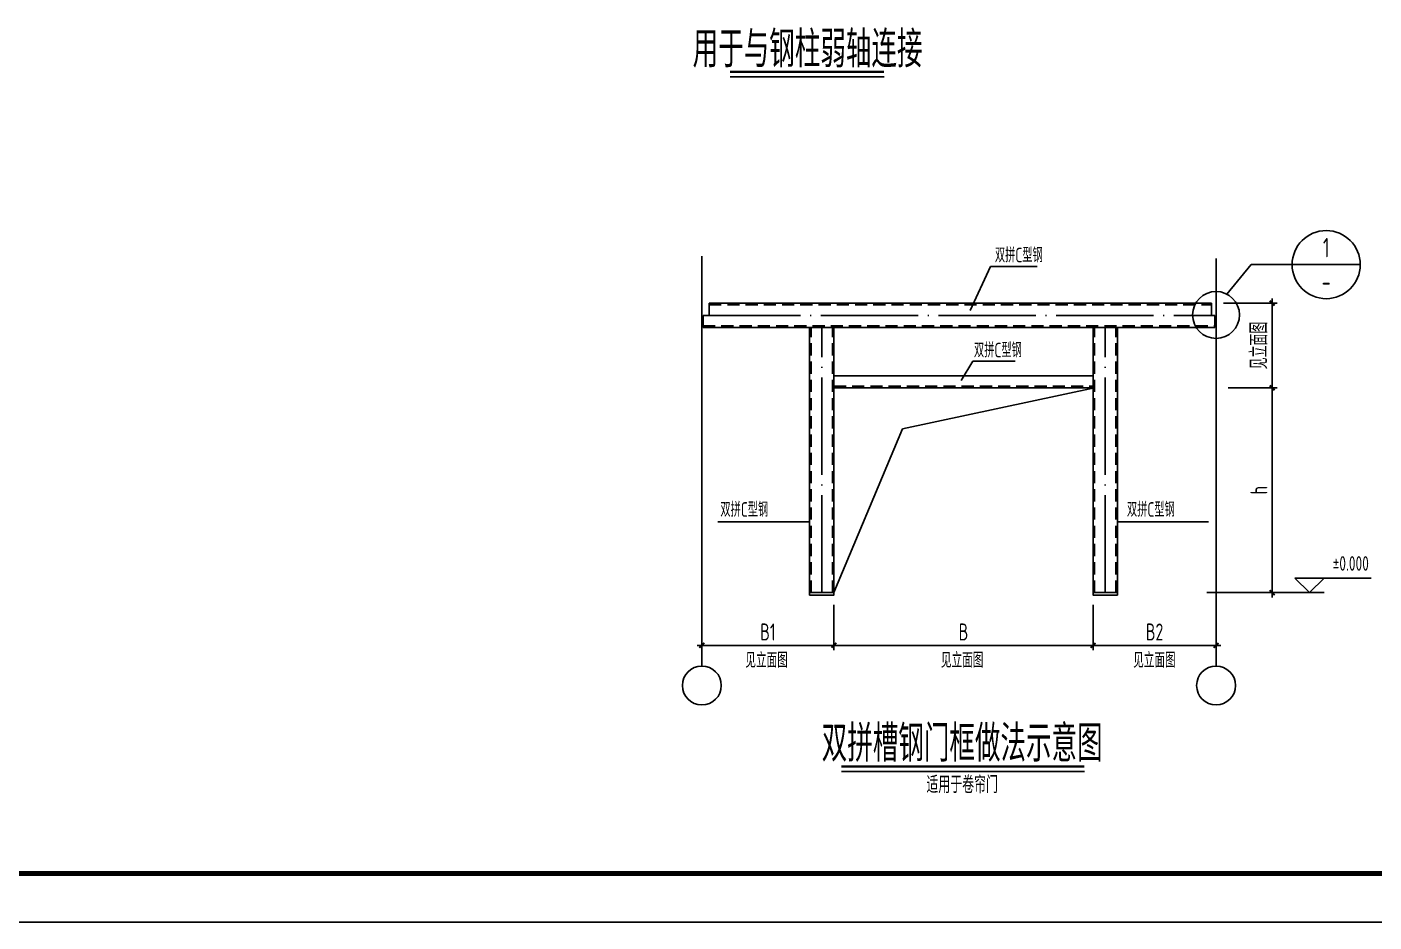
# Model space of a CAD drawing. Extents: x 753177 to 2169292, y -530934 to -273477.
# Drawn here: x 1811357 to 1852903, y -530934 to -503330 of the extents above; entities that cross this region are included whole.
import ezdxf
from ezdxf.enums import TextEntityAlignment as Align

# ---------------------------------------------------------------- set-up
doc = ezdxf.new("R2010")
doc.units = 0
doc.header["$LTSCALE"] = 1500
doc.header["$MEASUREMENT"] = 0
doc.linetypes.add('DASHED', pattern=[0.75, 0.5, -0.25])
doc.linetypes.add('DOTE', pattern=[2.42, 2, -0.2, 0.02, -0.2])
doc.layers.get('Defpoints').update_dxf_attribs({"color": 252})
for name, color, linetype in [('00-tk', 151, 'Continuous'), ('ADIM', 8, 'Continuous'), ('AXIS', 3, 'Continuous'), ('DIM', 3, 'Continuous'), ('DOTE', 1, 'Continuous'), ('NUM', 7, 'Continuous'), ('Steel', 4, 'Continuous'), ('STEEL_DASH', 9, 'DASHED'), ('TEXT', 7, 'Continuous'), ('THIN', 7, 'Continuous')]:
    doc.layers.add(name, color=color, linetype=linetype)
doc.layers.add('TK', color=252, linetype='Continuous', lineweight=13)
doc.styles.add('TSSD_Axis', font='Complex.shx', dxfattribs={"width": 0.7, "bigfont": 'hztxt.shx'})
doc.styles.add('TSSD_Dimension', font='Tssdeng.shx', dxfattribs={"width": 0.7, "bigfont": 'hztxt.shx'})
doc.styles.add('TSSD_Label', font='Tssdeng.shx', dxfattribs={"width": 0.7, "bigfont": 'hztxt.shx'})
doc.styles.add('TSSD_Num', font='tssdeng.shx', dxfattribs={"width": 0.7, "bigfont": 'hztxt.shx'})
doc.styles.add('TSSD_Rein', font='Tssdeng.shx', dxfattribs={"width": 0.7, "bigfont": 'hztxt.shx'})
doc.dimstyles.new('TSSD_20_150', dxfattribs={"dimtxt": 525, "dimasz": 150, "dimexe": 150, "dimexo": 375, "dimgap": 150, "dimtad": 1, "dimdec": 0, "dimlfac": 0.133333, "dimzin": 0, "dimdsep": 46, "dimtxsty": 'TSSD_Dimension', "dimblk": 'ARCHTICK', "dimblk1": 'ARCHTICK', "dimblk2": 'ARCHTICK', "dimcen": 0, "dimdle": 150, "dimclrt": 7, "dimadec": 0, "dimazin": 0, "dimtfac": 1, "dimtdec": 0, "dimtix": 1, "dimtmove": 2, "dimatfit": 3, "dimfxl": 0, "dimtolj": 1, "dimtzin": 0, "dimarcsym": 0})

# ---------------------------------------------------------------- blocks, each defined once
blk = doc.blocks.new('ts_idx')
at = {"color": 0, "linetype": 'ByBlock', "lineweight": -2}
blk.add_line((-0.5, 0), (0.5, 0), dxfattribs=at)
blk.add_circle((0, 0), 0.5, dxfattribs=at)
at = {"color": 0, "linetype": 'ByBlock', "lineweight": -2, "style": 'TSSD_Num', "width": 0.7}
for tag, p in [('1', (0, 0.25)), ('A', (0, -0.25))]:
    blk.add_attdef(tag, text='', height=0.286, dxfattribs=at).set_placement(p, align=Align.MIDDLE_CENTER)
blk = doc.blocks.new('ts_axno')
at = {"color": 0, "linetype": 'ByBlock', "lineweight": -2}
blk.add_circle((0, 0), 0.5, dxfattribs=at)
at = {"color": 0, "linetype": 'ByBlock', "lineweight": -2, "style": 'TSSD_Axis', "width": 0.7}
blk.add_attdef('A', text='', height=0.6, dxfattribs=at).set_placement((0, 0), align=Align.MIDDLE_CENTER)
blk = doc.blocks.new('_ArchTick')
at = {"color": 0, "linetype": 'ByBlock', "const_width": 0.4}
blk.add_lwpolyline([(-0.5, -0.5), (0.5, 0.5)], dxfattribs=at)
blk = doc.blocks.new('*D751')
at = {"layer": 'Defpoints', "color": 0, "transparency": 16777216}
for p in [(1832172, -520775), (1836245, -520775), (1836245, -522401)]:
    blk.add_point(p, dxfattribs=at)
at = {"layer": 'DIM', "color": 0, "lineweight": -2, "transparency": 16777216}
for p, q in [((1832172, -521150), (1832172, -522551)), ((1836245, -521150), (1836245, -522551)), ((1832022, -522401), (1836395, -522401))]:
    blk.add_line(p, q, dxfattribs=at)
at = {"layer": 'DIM', "color": 0, "lineweight": -2, "transparency": 16777216, "xscale": 150, "yscale": 150, "zscale": 150, "rotation": 180}
blk.add_blockref('_ArchTick', (1832172, -522401), dxfattribs=at)
at = {"layer": 'DIM', "color": 0, "lineweight": -2, "transparency": 16777216, "xscale": 150, "yscale": 150, "zscale": 150}
blk.add_blockref('_ArchTick', (1836245, -522401), dxfattribs=at)
at = {"layer": 'DIM', "color": 7, "transparency": 16777216, "insert": (1834209, -521989), "char_height": 525, "attachment_point": 5, "style": 'TSSD_Dimension'}
blk.add_mtext('\\A1;B1', dxfattribs=at)
blk = doc.blocks.new('*D752')
at = {"layer": 'Defpoints', "color": 0, "transparency": 16777216}
for p in [(1836245, -520775), (1844237, -520775), (1844237, -522401)]:
    blk.add_point(p, dxfattribs=at)
at = {"layer": 'DIM', "color": 0, "lineweight": -2, "transparency": 16777216}
for p, q in [((1836245, -521150), (1836245, -522551)), ((1844237, -521150), (1844237, -522551)), ((1836095, -522401), (1844387, -522401))]:
    blk.add_line(p, q, dxfattribs=at)
at = {"layer": 'DIM', "color": 0, "lineweight": -2, "transparency": 16777216, "xscale": 150, "yscale": 150, "zscale": 150, "rotation": 180}
blk.add_blockref('_ArchTick', (1836245, -522401), dxfattribs=at)
at = {"layer": 'DIM', "color": 0, "lineweight": -2, "transparency": 16777216, "xscale": 150, "yscale": 150, "zscale": 150}
blk.add_blockref('_ArchTick', (1844237, -522401), dxfattribs=at)
at = {"layer": 'DIM', "color": 7, "transparency": 16777216, "insert": (1840241, -521989), "char_height": 525, "attachment_point": 5, "style": 'TSSD_Dimension'}
blk.add_mtext('\\A1;B', dxfattribs=at)
blk = doc.blocks.new('*D753')
at = {"layer": 'Defpoints', "color": 0, "transparency": 16777216}
for p in [(1844237, -520775), (1848031, -520775), (1844237, -522401)]:
    blk.add_point(p, dxfattribs=at)
at = {"layer": 'DIM', "color": 0, "lineweight": -2, "transparency": 16777216}
for p, q in [((1844237, -521150), (1844237, -522551)), ((1848031, -521150), (1848031, -522551)), ((1848181, -522401), (1844087, -522401))]:
    blk.add_line(p, q, dxfattribs=at)
at = {"layer": 'DIM', "color": 0, "lineweight": -2, "transparency": 16777216, "xscale": 150, "yscale": 150, "zscale": 150, "rotation": 180}
blk.add_blockref('_ArchTick', (1844237, -522401), dxfattribs=at)
at = {"layer": 'DIM', "color": 0, "lineweight": -2, "transparency": 16777216, "xscale": 150, "yscale": 150, "zscale": 150}
blk.add_blockref('_ArchTick', (1848031, -522401), dxfattribs=at)
at = {"layer": 'DIM', "color": 7, "transparency": 16777216, "insert": (1846134, -521989), "char_height": 525, "attachment_point": 5, "style": 'TSSD_Dimension'}
blk.add_mtext('\\A1;B2', dxfattribs=at)
blk = doc.blocks.new('*D754')
at = {"layer": 'Defpoints', "color": 0, "transparency": 16777216}
for p in [(1847885, -511850), (1848406, -514460), (1849762, -514460)]:
    blk.add_point(p, dxfattribs=at)
at = {"layer": 'DIM', "color": 0, "lineweight": -2, "transparency": 16777216}
for p, q in [((1848260, -511850), (1849912, -511850)), ((1849762, -511700), (1849762, -514610)), ((1848781, -514460), (1849912, -514460))]:
    blk.add_line(p, q, dxfattribs=at)
at = {"layer": 'DIM', "color": 0, "lineweight": -2, "transparency": 16777216, "xscale": 150, "yscale": 150, "zscale": 150}
for p, rotation in [((1849762, -511850), 90), ((1849762, -514460), 270)]:
    blk.add_blockref('_ArchTick', p, dxfattribs=dict(at, rotation=rotation))
at = {"layer": 'DIM', "color": 7, "transparency": 16777216, "insert": (1849350, -513155), "char_height": 525, "attachment_point": 5, "rotation": 90, "style": 'TSSD_Dimension'}
blk.add_mtext('\\A1;见立面图', dxfattribs=at)
blk = doc.blocks.new('*D755')
at = {"layer": 'Defpoints', "color": 0, "transparency": 16777216}
for p in [(1848031, -514460), (1847369, -520775), (1849762, -520775)]:
    blk.add_point(p, dxfattribs=at)
at = {"layer": 'DIM', "color": 0, "lineweight": -2, "transparency": 16777216}
for p, q in [((1849762, -514310), (1849762, -520925)), ((1848406, -514460), (1849912, -514460)), ((1847744, -520775), (1849912, -520775))]:
    blk.add_line(p, q, dxfattribs=at)
at = {"layer": 'DIM', "color": 0, "lineweight": -2, "transparency": 16777216, "xscale": 150, "yscale": 150, "zscale": 150}
for p, rotation in [((1849762, -514460), 90), ((1849762, -520775), 270)]:
    blk.add_blockref('_ArchTick', p, dxfattribs=dict(at, rotation=rotation))
at = {"layer": 'DIM', "color": 7, "transparency": 16777216, "insert": (1849350, -517617), "char_height": 525, "attachment_point": 5, "rotation": 90, "style": 'TSSD_Dimension'}
blk.add_mtext('\\A1;h', dxfattribs=at)
blk = doc.blocks.new('A$C16496DF1')
at = {"layer": '00-tk'}
blk.add_line((176850, 1500), (3750, 1500), dxfattribs=at)
at = {"layer": '00-tk', "linetype": 'Continuous'}
blk.add_line((178350, 0), (0, 0), dxfattribs=at)
at = {"layer": '00-tk', "const_width": 150}
blk.add_lwpolyline([(3750, 124650), (176850, 124650), (176850, 1500), (3750, 1500)], close=True, dxfattribs=at)

msp = doc.modelspace()

# ---------------------------------------------------------------- linework, layer by layer
at = {"layer": 'AXIS'}
for p, q in [((1832172.1, -523039.7), (1832172.1, -510400.8)), ((1848031, -523039.7), (1848031, -510470.4))]:
    msp.add_line(p, q, dxfattribs=at)
at = {"layer": 'DOTE', "color": 251, "linetype": 'DOTE'}
for p, q in [((1832209.6, -512225.4), (1847993.5, -512225.4)), ((1835870, -520774.7), (1835870, -512600.4)), ((1844612.3, -520774.7), (1844612.3, -512600.4))]:
    msp.add_line(p, q, dxfattribs=at)
at = {"layer": 'NUM', "const_width": 75}
for points in [[(1833040.8, -504716.7), (1837791, -504716.7)], [(1836477.1, -526139.1), (1843972.3, -526139.1)]]:
    msp.add_lwpolyline(points, dxfattribs=at)
at = {"layer": 'NUM'}
for points in [[(1833040.8, -504866.7), (1837791, -504866.7)], [(1836477.1, -526289.1), (1843972.3, -526289.1)]]:
    msp.add_lwpolyline(points, dxfattribs=at)
at = {"layer": 'Steel'}
for p, q in [((1832395.6, -511850.4), (1847884.7, -511850.4)), ((1832395.6, -511850.4), (1832395.6, -512225.4)), ((1847884.7, -511850.4), (1847884.7, -512225.4)), ((1832209.6, -512225.4), (1832209.6, -512600.4)), ((1847993.5, -512225.4), (1847993.5, -512600.4)), ((1832209.6, -512600.4), (1847993.5, -512600.4)), ((1835495, -520774.7), (1835495, -512600.4)), ((1836245, -520774.7), (1836245, -512600.4)), ((1844237.3, -520774.7), (1844237.3, -512600.4)), ((1844987.3, -520774.7), (1844987.3, -512600.4)), ((1836245, -514084.8), (1844237.3, -514084.8)), ((1836245, -514459.8), (1844237.3, -514459.8))]:
    msp.add_line(p, q, dxfattribs=at)
for points in [[(1835495, -520849.7), (1836245, -520849.7), (1836245, -520774.7), (1835495, -520774.7)], [(1844987.3, -520849.7), (1844237.3, -520849.7), (1844237.3, -520774.7), (1844987.3, -520774.7)]]:
    msp.add_lwpolyline(points, close=True, dxfattribs=at)
at = {"layer": 'STEEL_DASH', "ltscale": 0.5}
for p, q in [((1832395.6, -511899.2), (1847884.7, -511899.2)), ((1832209.6, -512551.7), (1847993.5, -512551.7)), ((1835543.8, -520774.7), (1835543.8, -512600.4)), ((1836196.3, -520774.7), (1836196.3, -512600.4)), ((1844286, -520774.7), (1844286, -512600.4)), ((1844938.5, -520774.7), (1844938.5, -512600.4)), ((1836245, -514411), (1844237.3, -514411))]:
    msp.add_line(p, q, dxfattribs=at)
at = {"layer": 'THIN'}
for p, q in [((1840451, -512071.8), (1841070.7, -510713.2)), ((1842516.3, -510713.2), (1841070.7, -510713.2)), ((1848357.6, -511567.1), (1849109.1, -510660)), ((1849109.1, -510660), (1850376.8, -510660)), ((1840532.1, -513634.7), (1840169.8, -514236.7)), ((1840532.1, -513634.7), (1841833.3, -513634.7)), ((1844286, -514459.8), (1838361.1, -515726.1)), ((1838361.1, -515726.1), (1836245, -520774.7)), ((1832668.1, -518593), (1835495, -518593)), ((1844987.3, -518593), (1847794.6, -518593)), ((1850461.2, -520324.7), (1851361.2, -520324.7)), ((1850461.2, -520324.7), (1850911.2, -520774.7)), ((1850911.2, -520774.7), (1851361.2, -520324.7)), ((1851361.2, -520324.7), (1852813.9, -520324.7)), ((1849912.2, -520774.7), (1851361.2, -520774.7))]:
    msp.add_line(p, q, dxfattribs=at)
msp.add_circle((1848031, -512211.3), 722.3, dxfattribs=at)

# ---------------------------------------------------------------- block references
at = {"layer": 'ADIM', "xscale": 1200, "yscale": 1200, "zscale": 1200}
for p in [(1832172.1, -523639.7), (1848031, -523639.7)]:
    msp.add_blockref('ts_axno', p, dxfattribs=at)
at = {"layer": 'THIN'}
ref = msp.add_blockref('ts_idx', (1851426.8, -510660), dxfattribs=dict(at, xscale=2100, yscale=2100, zscale=2100))
ref.add_attrib('1', '1', dxfattribs={"height": 600, "style": 'TSSD_Num', "width": 0.7}).set_placement((1851426.8, -510135), align=Align.MIDDLE_CENTER)
ref.add_attrib('10', '-', dxfattribs={"height": 600, "style": 'TSSD_Num', "width": 0.7}).set_placement((1851426.8, -511185), align=Align.MIDDLE_CENTER)
at = {"layer": 'TK', "color": 2, "linetype": 'ByBlock'}
msp.add_blockref('A$C16496DF1', (1698368.2, -530934.4), dxfattribs=at)

# ---------------------------------------------------------------- texts
at = {"layer": 'NUM', "style": 'TSSD_Dimension', "width": 0.7}
for s, p in [('用于与钢柱弱轴连接', (1835431.6, -504579.4)), ('双拼槽钢门框做法示意图', (1840199.9, -525989.1))]:
    msp.add_text(s, height=1125, dxfattribs=at).set_placement(p, align=Align.CENTER)
at = {"layer": 'TEXT', "ltscale": 99, "style": 'TSSD_Rein', "width": 0.7}
for p in [(1841209.5, -510589.2), (1840564.4, -513519.3), (1832742.7, -518436.8), (1845282, -518436.8)]:
    msp.add_text('双拼C型钢', height=450, dxfattribs=at).set_placement(p)
at = {"layer": 'TEXT', "style": 'TSSD_Label', "width": 0.7}
msp.add_text('%%p0.000', height=450, dxfattribs=at).set_placement((1852743, -520234.7), align=Align.BOTTOM_RIGHT)
at = {"layer": 'TEXT', "ltscale": 99, "style": 'TSSD_Rein', "width": 0.7}
for p in [(1834167.3, -523093.7), (1840199.9, -523093.7), (1846129.2, -523093.7)]:
    msp.add_text('见立面图', height=468.75, dxfattribs=at).set_placement(p, align=Align.CENTER)
at = {"layer": 'THIN', "style": 'TSSD_Label', "width": 0.7}
msp.add_text('适用于卷帘门', height=525, dxfattribs=at).set_placement((1840199.9, -526959.4), align=Align.CENTER)

# ---------------------------------------------------------------- dimensions: what is measured, and where the dimension line sits
at = {"layer": 'DIM'}
for base, p1, p2, angle, text, picture, middle in [((1849762.2, -514459.8), (1847884.7, -511850.4), (1848406, -514459.8), 90, '见立面图', '*D754', (1849349.7, -513155.1)), ((1849762.2, -520774.7), (1848031, -514459.8), (1847368.9, -520774.7), 90, 'h', '*D755', (1849349.7, -517617.2)), ((1844237.3, -522401.4), (1848031, -520774.7), (1844237.3, -520774.7), 180, 'B2', '*D753', (1846134.1, -521988.9))]:
    dim = msp.add_linear_dim(base=base, p1=p1, p2=p2, angle=angle, text=text, dimstyle='TSSD_20_150', dxfattribs=at)
    dim.commit()
    dim.dimension.update_dxf_attribs({"geometry": picture, "text_midpoint": middle})
for base, p1, p2, text, picture, middle in [((1836245, -522401.4), (1832172.1, -520774.7), (1836245, -520774.7), 'B1', '*D751', (1834208.5, -521988.9)), ((1844237.3, -522401.4), (1836245, -520774.7), (1844237.3, -520774.7), 'B', '*D752', (1840241.1, -521988.9))]:
    dim = msp.add_linear_dim(base=base, p1=p1, p2=p2, text=text, dimstyle='TSSD_20_150', dxfattribs=at)
    dim.commit()
    dim.dimension.update_dxf_attribs({"geometry": picture, "text_midpoint": middle})

doc.saveas('drawing.dxf')
